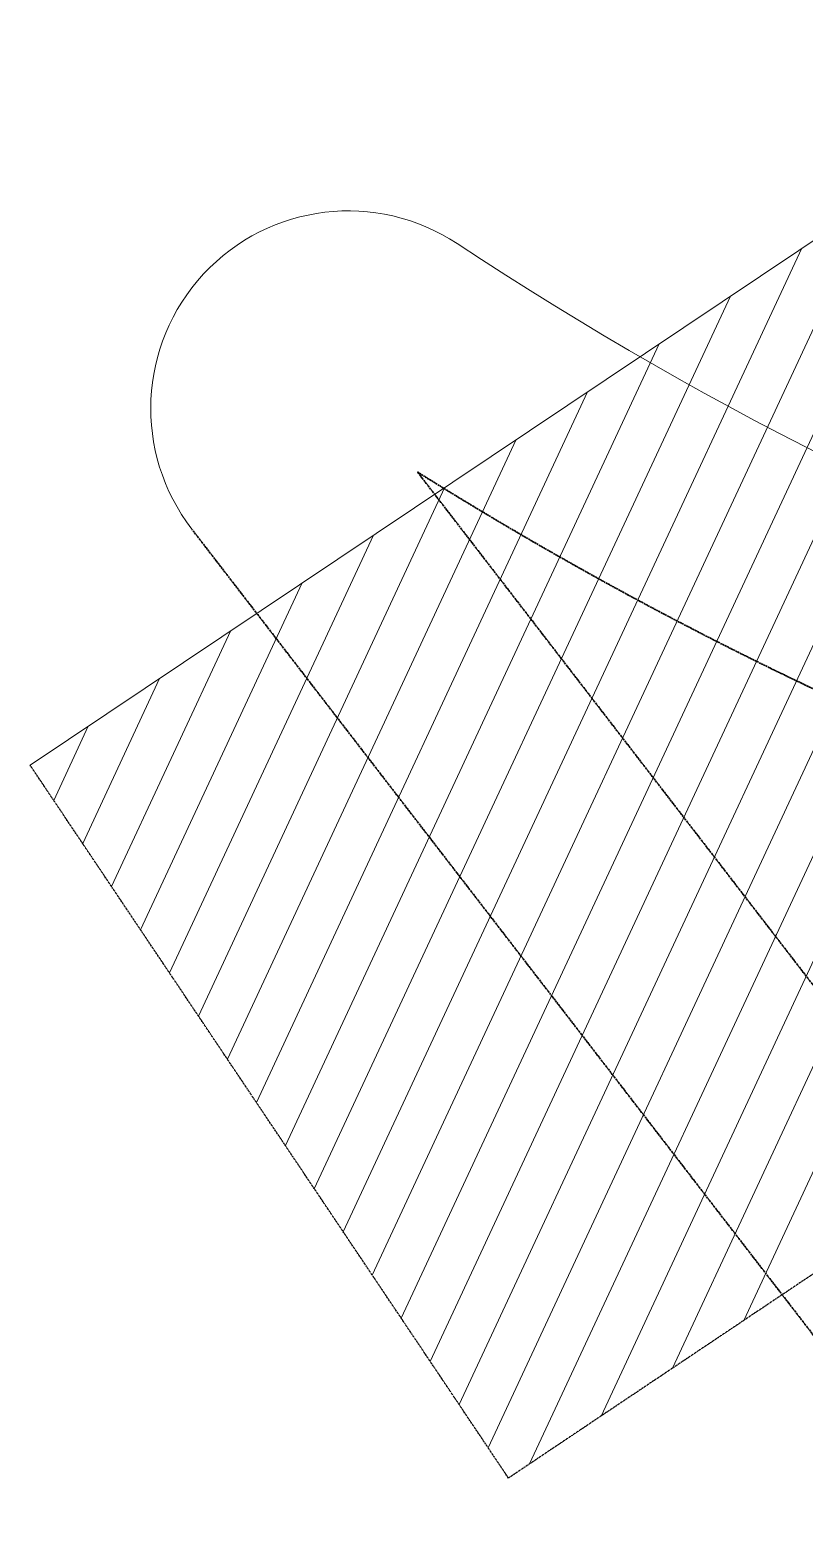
# Model space of a CAD drawing. Header units: inches. Extents: x 0 to 235202, y 0 to 184293.
# Drawn here: x 116743 to 127631, y 131428 to 152535 of the extents above; entities that cross this region are included whole.
import ezdxf
from ezdxf.enums import TextEntityAlignment as Align

# ---------------------------------------------------------------- set-up
doc = ezdxf.new("R2010")
doc.units = ezdxf.units.IN
doc.header["$MEASUREMENT"] = 0
for name, pattern in [('CENTER', [2, 1.25, -0.25, 0.25, -0.25]), ('CENTER2', [1.125, 0.75, -0.125, 0.125, -0.125]), ('PHANTOM2', [1.25, 0.625, -0.125, 0.125, -0.125, 0.125, -0.125])]:
    doc.linetypes.add(name, pattern=pattern)
for name, color, linetype in [('1', 1, 'CENTER'), ('GRID_TXT45', 4, 'Continuous'), ('M-X-BKGD', 8, 'Continuous'), ('WINDOW ELEV', 3, 'Continuous')]:
    doc.layers.add(name, color=color, linetype=linetype)
doc.layers.add('DIM', color=251, linetype='Continuous', lineweight=0)
doc.styles.add('SIMPLEX', font='simplex.shx')

# ---------------------------------------------------------------- blocks, each defined once
blk = doc.blocks.new('FLOOR PLAN REV 2')
at = {"layer": '1', "color": 8, "linetype": 'PHANTOM2', "ltscale": 20}
for p, q in [((48990, 232026), (42268, 242038)), ((61164, 240176), (48990, 232026))]:
    blk.add_line(p, q, dxfattribs=at)
at = {"layer": 'DIM', "color": 8, "linetype": 'Continuous'}
for p, q in [((51293, 233568), (59171, 250463)), ((42268, 242038), (54442, 250188)), ((52296, 234239), (59727, 250176)), ((47076, 234876), (54113, 249968)), ((47483, 234270), (54716, 249781)), ((50291, 232897), (58168, 249789)), ((46669, 235483), (53111, 249297)), ((47890, 233664), (55123, 249175)), ((49288, 232226), (57164, 249115)), ((46262, 236089), (52108, 248625)), ((48297, 233058), (55530, 248568)), ((48704, 232452), (56160, 248441)), ((45855, 236695), (51106, 247954)), ((45448, 237301), (50103, 247283)), ((45041, 237907), (49100, 246612)), ((44634, 238513), (48098, 245941)), ((44227, 239120), (47095, 245270)), ((43820, 239726), (46093, 244598)), ((43413, 240332), (45090, 243927)), ((43007, 240938), (44087, 243256)), ((42600, 241544), (43085, 242585))]:
    blk.add_line(p, q, dxfattribs=at)
at = {"layer": 'DIM', "color": 8, "linetype": 'CENTER2', "lineweight": 35, "ltscale": 30}
for p, q in [((56370, 234933), (47711, 246156)), ((87951, 189090), (44545, 245347))]:
    blk.add_line(p, q, dxfattribs=at)
at = {"layer": 'DIM', "color": 8, "linetype": 'Continuous'}
for centre, radius, start, end in [((76434, 292014), 51111, 236.5614, 351.1141), ((46740, 247047), 2776, 56.5614, 217.6521)]:
    blk.add_arc(centre, radius, start, end, dxfattribs=at)
at = {"layer": 'DIM', "color": 8, "linetype": 'CENTER2', "lineweight": 35, "ltscale": 30}
blk.add_arc((76434, 292014), 54111, 237.9393, 255.1469, dxfattribs=at)
at = {"layer": 'GRID_TXT45', "color": 8, "style": 'SIMPLEX'}
for p in [(53803, 233268), (53803, 227018), (53803, 220768)]:
    blk.add_attdef('GRD_TXT', text='', height=450, rotation=180, dxfattribs=at).set_placement(p, align=Align.MIDDLE_CENTER)
blk = doc.blocks.new('PLAN REV 1')
at = {"layer": 'WINDOW ELEV', "color": 1}
blk.add_blockref('FLOOR PLAN REV 2', (115855, -22752), dxfattribs=at)

msp = doc.modelspace()

# ---------------------------------------------------------------- block references
at = {"layer": 'M-X-BKGD', "color": 8}
msp.add_blockref('PLAN REV 1', (-41380, -77074.9), dxfattribs=at)

doc.saveas('drawing.dxf')
